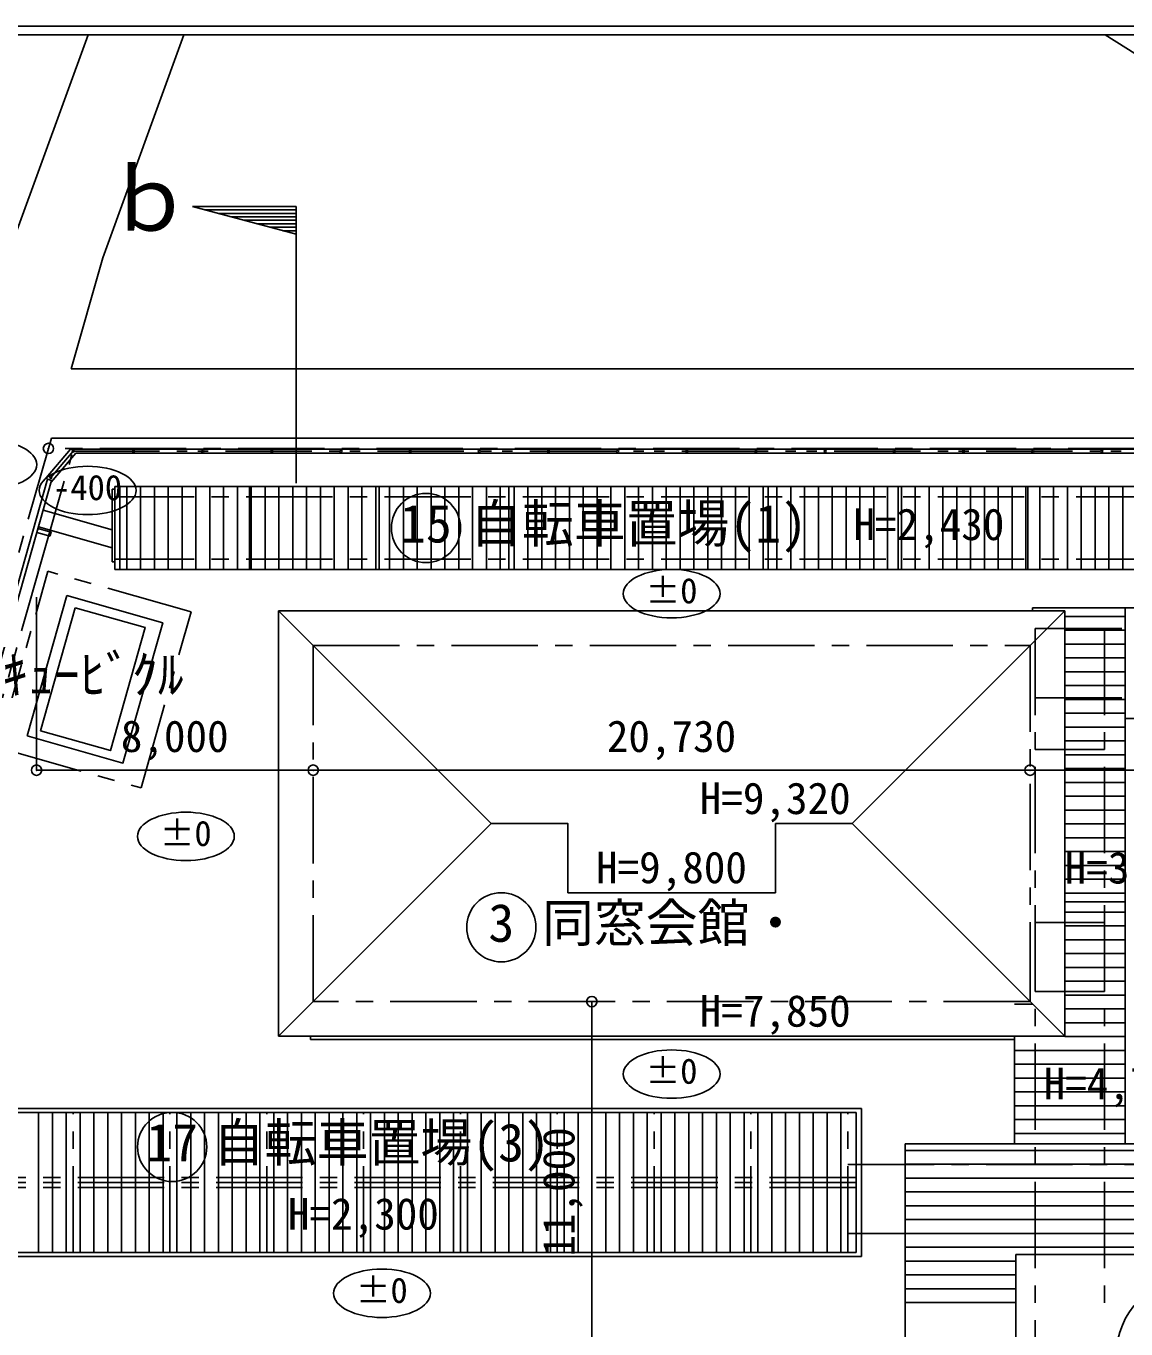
# Model space of a CAD drawing. Units: millimetres at full size, sheet at 1:500. Extents: x -140000 to 140000, y -100000 to 100000.
# Drawn here: x -62799 to -30996, y 62313 to 100000 of the extents above; entities that cross this region are included whole.
import ezdxf
from ezdxf.enums import TextEntityAlignment as Align

# ---------------------------------------------------------------- set-up
doc = ezdxf.new("R2010")
doc.units = ezdxf.units.MM
doc.header["$LTSCALE"] = 500
doc.header["$PDMODE"] = 32
doc.header["$PDSIZE"] = 300
for name, pattern in [('CHAIN1', [8, 5, -1, 1, -1]), ('DASHED2', [3, 2, -1]), ('DOUBLE_CHAIN1', [8.8, 5, -1, 0.6, -0.6, 0.6, -1]), ('DOUBLE_CHAIN2', [12.8, 9, -1, 0.6, -0.6, 0.6, -1])]:
    doc.linetypes.add(name, pattern=pattern)
for name, color, linetype in [('2-B', 7, 'Continuous'), ('5-0', 4, 'CHAIN1'), ('5-3', 6, 'Continuous'), ('5-4', 4, 'DASHED2'), ('5-7', 7, 'Continuous'), ('5-9', 4, 'Continuous'), ('5-A', 3, 'Continuous'), ('5-B', 7, 'Continuous'), ('5-C', 4, 'Continuous'), ('7-4', 7, 'Continuous'), ('D-4', 7, 'Continuous'), ('D-8', 7, 'Continuous'), ('D-9', 4, 'Continuous'), ('D-A', 6, 'Continuous'), ('D-B', 7, 'Continuous'), ('D-D', 4, 'Continuous'), ('F-0', 5, 'Continuous')]:
    doc.layers.add(name, color=color, linetype=linetype)
doc.styles.add('ＭＳ ゴシック', font='')
doc.styles.get('ＭＳ ゴシック').set_extended_font_data('MS Gothic')

msp = doc.modelspace()

# ---------------------------------------------------------------- linework, layer by layer
at = {"layer": '2-B'}
for p, q in [((-54496.9, 78476.2), (-62496.9, 78476.2)), ((-54496.9, 78476.2), (-33766.9, 78476.2)), ((-33766.9, 78476.2), (-24766.9, 78476.2)), ((-46439.4, 60781.2), (-46439.4, 71781.2))]:
    msp.add_line(p, q, dxfattribs=at)
at = {"layer": '5-0'}
for p, q in [((-60086.9, 84281.2), (-60086.9, 86681.2)), ((-56336.9, 84281.2), (-56336.9, 86681.2)), ((-52586.9, 84281.2), (-52586.9, 86681.2)), ((-48836.9, 84281.2), (-48836.9, 86681.2)), ((-45086.9, 84281.2), (-45086.9, 86681.2)), ((-41336.9, 84281.2), (-41336.9, 86681.2)), ((-37586.9, 84281.2), (-37586.9, 86681.2)), ((-33836.9, 84281.2), (-33836.9, 86681.2)), ((-29936.9, 86381.2), (-60236.9, 86381.2)), ((-29936.9, 84581.2), (-60236.9, 84581.2)), ((-33616.9, 82571.2), (-24766.9, 82571.2)), ((-33616.9, 82571.2), (-33616.9, 61051.2)), ((-31616.9, 82571.2), (-31616.9, 63071.2)), ((-54496.9, 82081.2), (-33766.9, 82081.2)), ((-54496.9, 71781.2), (-54496.9, 82081.2)), ((-33766.9, 82081.2), (-33766.9, 71781.2)), ((-33616.9, 80571.2), (-24766.9, 80571.2)), ((-33616.9, 79071.2), (-31616.9, 79071.2)), ((-33616.9, 74071.2), (-31616.9, 74071.2)), ((-33616.9, 72071.2), (-31616.9, 72071.2)), ((-33766.9, 71781.2), (-54496.9, 71781.2)), ((-61439.4, 64523.7), (-61439.4, 68573.7)), ((-58639.4, 64523.7), (-58639.4, 68573.7)), ((-55839.4, 64523.7), (-55839.4, 68573.7)), ((-53039.4, 64523.7), (-53039.4, 68573.7)), ((-50239.4, 64523.7), (-50239.4, 68573.7)), ((-47439.4, 64523.7), (-47439.4, 68573.7)), ((-44639.4, 64523.7), (-44639.4, 68573.7)), ((-41839.4, 64523.7), (-41839.4, 68573.7)), ((-39039.4, 64523.7), (-39039.4, 68573.7)), ((-39039.4, 67071.2), (-3039.4, 67071.2)), ((-38801.4, 66693.7), (-64477.4, 66693.7)), ((-38801.4, 66548.7), (-64477.4, 66548.7)), ((-38801.4, 66403.7), (-64477.4, 66403.7)), ((-39039.4, 65071.2), (-3039.4, 65071.2))]:
    msp.add_line(p, q, dxfattribs=at)
at = {"layer": '5-3', "color": 3}
for p, q in [((-29936.9, 86681.2), (-60236.9, 86681.2)), ((-60236.9, 84281.2), (-60236.9, 86681.2)), ((-29936.9, 84281.2), (-60236.9, 84281.2)), ((-38801.4, 68573.7), (-64477.4, 68573.7)), ((-38801.4, 64523.7), (-38801.4, 68573.7)), ((-38801.4, 64523.7), (-64477.4, 64523.7))]:
    msp.add_line(p, q, dxfattribs=at)
at = {"layer": '5-3'}
for p, q in [((-55496.9, 83081.2), (-49346.9, 76931.2)), ((-32766.9, 83081.2), (-38916.9, 76931.2)), ((-32766.9, 83081.2), (-32766.9, 70781.2)), ((-41131.9, 76931.2), (-41131.9, 74931.2)), ((-41131.9, 76931.2), (-38916.9, 76931.2)), ((-32766.9, 70781.2), (-38916.9, 76931.2)), ((-32766.9, 70781.2), (-55496.9, 70781.2))]:
    msp.add_line(p, q, dxfattribs=at)
at = {"layer": '5-3', "color": 7}
for p, q in [((-33696.9, 83171.2), (-27416.9, 83171.2)), ((-33696.9, 83171.2), (-33696.9, 83081.2)), ((-31016.9, 83171.2), (-31016.9, 74671.2)), ((-31016.9, 79971.2), (-26016.9, 79971.2))]:
    msp.add_line(p, q, dxfattribs=at)
at = {"layer": '5-3'}
for points in [[(-55496.9, 70781.2), (-55496.9, 83081.2), (-32766.9, 83081.2)], [(-55496.9, 70781.2), (-49346.9, 76931.2), (-47131.9, 76931.2), (-47131.9, 74931.2), (-41131.9, 74931.2)]]:
    msp.add_lwpolyline(points, dxfattribs=at)
at = {"layer": '5-4', "color": 7, "linetype": 'CHAIN1'}
for p, q in [((-63611.1, 79132), (-62167.4, 84231.6)), ((-58030, 83060.3), (-62167.4, 84231.6)), ((-59473.7, 77960.7), (-58030, 83060.3)), ((-63611.1, 79132), (-59473.7, 77960.7))]:
    msp.add_line(p, q, dxfattribs=at)
at = {"layer": '5-4'}
msp.add_line((-33696.9, 71711.2), (-34216.9, 71711.2), dxfattribs=at)
at = {"layer": '5-7', "color": 6}
msp.add_line((-62382.9, 79615.8), (-61375.1, 83175.8), dxfattribs=at)
msp.add_lwpolyline([(-62382.9, 79615.8), (-60362.3, 79043.7), (-59354.5, 82603.8), (-61375.1, 83175.8)], dxfattribs=at)
at = {"layer": '5-9'}
for p, q in [((-60306.9, 84501.2), (-60306.9, 86601.2)), ((-60236.9, 86601.2), (-60306.9, 86601.2)), ((-60236.9, 84501.2), (-60306.9, 84501.2)), ((-54576.9, 70781.2), (-54576.9, 70681.2)), ((-34216.9, 70681.2), (-54576.9, 70681.2)), ((-38639.4, 68688.7), (-64639.4, 68688.7)), ((-38639.4, 64408.7), (-38639.4, 68688.7)), ((-38639.4, 64408.7), (-64639.4, 64408.7))]:
    msp.add_line(p, q, dxfattribs=at)
at = {"layer": '5-9', "color": 7}
msp.add_line((-62768.5, 79465.1), (-61619, 83525.5), dxfattribs=at)
msp.add_lwpolyline([(-62768.5, 79465.1), (-59997.5, 78680.6), (-58847.9, 82741), (-61619, 83525.5)], dxfattribs=at)
at = {"layer": '5-A'}
for centre in [(-51236.9, 85481.2), (-49056.9, 73931.2), (-58575, 67577.8)]:
    msp.add_circle(centre, 1000, dxfattribs=at)
at = {"layer": '5-B'}
msp.add_line((-62496.9, 78476.2), (-62496.9, 83481.2), dxfattribs=at)
for p in [(-62496.9, 78476.2), (-54496.9, 78476.2), (-33766.9, 78476.2), (-46439.4, 71781.2)]:
    msp.add_point(p, dxfattribs=at)
at = {"layer": '5-C'}
for p, q in [((-59886.9, 84281.2), (-59886.9, 86681.2)), ((-59486.9, 84281.2), (-59486.9, 86681.2)), ((-59086.9, 84281.2), (-59086.9, 86681.2)), ((-58686.9, 84281.2), (-58686.9, 86681.2)), ((-58286.9, 84281.2), (-58286.9, 86681.2)), ((-57886.9, 84281.2), (-57886.9, 86681.2)), ((-57486.9, 84281.2), (-57486.9, 86681.2)), ((-57086.9, 84281.2), (-57086.9, 86681.2)), ((-56686.9, 84281.2), (-56686.9, 86681.2)), ((-56286.9, 84281.2), (-56286.9, 86681.2)), ((-55886.9, 84281.2), (-55886.9, 86681.2)), ((-55486.9, 84281.2), (-55486.9, 86681.2)), ((-55086.9, 84281.2), (-55086.9, 86681.2)), ((-54686.9, 84281.2), (-54686.9, 86681.2)), ((-54286.9, 84281.2), (-54286.9, 86681.2)), ((-53886.9, 84281.2), (-53886.9, 86681.2)), ((-53486.9, 84281.2), (-53486.9, 86681.2)), ((-53086.9, 84281.2), (-53086.9, 86681.2)), ((-52686.9, 84281.2), (-52686.9, 86681.2)), ((-52286.9, 84281.2), (-52286.9, 86681.2)), ((-51886.9, 84281.2), (-51886.9, 86681.2)), ((-51486.9, 84281.2), (-51486.9, 86681.2)), ((-51086.9, 84281.2), (-51086.9, 86681.2)), ((-50686.9, 84281.2), (-50686.9, 86681.2)), ((-50286.9, 84281.2), (-50286.9, 86681.2)), ((-49886.9, 84281.2), (-49886.9, 86681.2)), ((-49486.9, 84281.2), (-49486.9, 86681.2)), ((-49086.9, 84281.2), (-49086.9, 86681.2)), ((-48686.9, 84281.2), (-48686.9, 86681.2)), ((-48286.9, 84281.2), (-48286.9, 86681.2)), ((-47886.9, 84281.2), (-47886.9, 86681.2)), ((-47486.9, 84281.2), (-47486.9, 86681.2)), ((-47086.9, 84281.2), (-47086.9, 86681.2)), ((-46686.9, 84281.2), (-46686.9, 86681.2)), ((-46286.9, 84281.2), (-46286.9, 86681.2)), ((-45886.9, 84281.2), (-45886.9, 86681.2)), ((-45486.9, 84281.2), (-45486.9, 86681.2)), ((-45086.9, 84281.2), (-45086.9, 86681.2)), ((-44686.9, 84281.2), (-44686.9, 86681.2)), ((-44286.9, 84281.2), (-44286.9, 86681.2)), ((-43886.9, 84281.2), (-43886.9, 86681.2)), ((-43486.9, 84281.2), (-43486.9, 86681.2)), ((-43086.9, 84281.2), (-43086.9, 86681.2)), ((-42686.9, 84281.2), (-42686.9, 86681.2)), ((-42286.9, 84281.2), (-42286.9, 86681.2)), ((-41886.9, 84281.2), (-41886.9, 86681.2)), ((-41486.9, 84281.2), (-41486.9, 86681.2)), ((-41086.9, 84281.2), (-41086.9, 86681.2)), ((-40686.9, 84281.2), (-40686.9, 86681.2)), ((-40286.9, 84281.2), (-40286.9, 86681.2)), ((-39886.9, 84281.2), (-39886.9, 86681.2)), ((-39486.9, 84281.2), (-39486.9, 86681.2)), ((-39086.9, 84281.2), (-39086.9, 86681.2)), ((-38686.9, 84281.2), (-38686.9, 86681.2)), ((-38286.9, 84281.2), (-38286.9, 86681.2)), ((-37886.9, 84281.2), (-37886.9, 86681.2)), ((-37486.9, 84281.2), (-37486.9, 86681.2)), ((-37086.9, 84281.2), (-37086.9, 86681.2)), ((-36686.9, 84281.2), (-36686.9, 86681.2)), ((-36286.9, 84281.2), (-36286.9, 86681.2)), ((-35886.9, 84281.2), (-35886.9, 86681.2)), ((-35486.9, 84281.2), (-35486.9, 86681.2)), ((-35086.9, 84281.2), (-35086.9, 86681.2)), ((-34686.9, 84281.2), (-34686.9, 86681.2)), ((-34286.9, 84281.2), (-34286.9, 86681.2)), ((-33886.9, 84281.2), (-33886.9, 86681.2)), ((-33486.9, 84281.2), (-33486.9, 86681.2)), ((-33086.9, 84281.2), (-33086.9, 86681.2)), ((-32686.9, 84281.2), (-32686.9, 86681.2)), ((-32286.9, 84281.2), (-32286.9, 86681.2)), ((-31886.9, 84281.2), (-31886.9, 86681.2)), ((-31486.9, 84281.2), (-31486.9, 86681.2)), ((-31086.9, 84281.2), (-31086.9, 86681.2)), ((-32766.9, 82921.2), (-31016.9, 82921.2)), ((-32766.9, 82521.2), (-31016.9, 82521.2)), ((-32766.9, 82121.2), (-31016.9, 82121.2)), ((-32766.9, 81721.2), (-31016.9, 81721.2)), ((-32766.9, 81321.2), (-31016.9, 81321.2)), ((-32766.9, 80921.2), (-31016.9, 80921.2)), ((-32766.9, 80521.2), (-31016.9, 80521.2)), ((-32766.9, 80121.2), (-31016.9, 80121.2)), ((-32766.9, 79721.2), (-31016.9, 79721.2)), ((-32766.9, 79321.2), (-31016.9, 79321.2)), ((-32766.9, 78921.2), (-31016.9, 78921.2)), ((-32766.9, 78521.2), (-31016.9, 78521.2)), ((-32766.9, 78121.2), (-31016.9, 78121.2)), ((-32766.9, 77721.2), (-31016.9, 77721.2)), ((-32766.9, 77321.2), (-31016.9, 77321.2)), ((-32766.9, 76921.2), (-31016.9, 76921.2)), ((-32766.9, 76521.2), (-31016.9, 76521.2)), ((-32766.9, 76121.2), (-31016.9, 76121.2)), ((-32766.9, 75721.2), (-31016.9, 75721.2)), ((-32766.9, 75321.2), (-31016.9, 75321.2)), ((-32766.9, 74921.2), (-31016.9, 74921.2)), ((-32766.9, 74371.2), (-31016.9, 74371.2)), ((-32766.9, 73971.2), (-31016.9, 73971.2)), ((-32766.9, 73571.2), (-31016.9, 73571.2)), ((-32766.9, 73171.2), (-31016.9, 73171.2)), ((-32766.9, 72771.2), (-31016.9, 72771.2)), ((-32766.9, 72371.2), (-31016.9, 72371.2)), ((-32766.9, 71971.2), (-31016.9, 71971.2)), ((-32766.9, 71571.2), (-31016.9, 71571.2)), ((-32766.9, 71171.2), (-31016.9, 71171.2)), ((-32766.9, 70771.2), (-31016.9, 70771.2)), ((-34216.9, 70371.2), (-31016.9, 70371.2)), ((-34216.9, 69971.2), (-31016.9, 69971.2)), ((-34216.9, 69571.2), (-31016.9, 69571.2)), ((-34216.9, 69171.2), (-31016.9, 69171.2)), ((-34216.9, 68771.2), (-31016.9, 68771.2)), ((-62439.4, 64523.7), (-62439.4, 68573.7)), ((-62039.4, 64523.7), (-62039.4, 68573.7)), ((-61639.4, 64523.7), (-61639.4, 68573.7)), ((-61239.4, 64523.7), (-61239.4, 68573.7)), ((-60839.4, 64523.7), (-60839.4, 68573.7)), ((-60439.4, 64523.7), (-60439.4, 68573.7)), ((-60039.4, 64523.7), (-60039.4, 68573.7)), ((-59639.4, 64523.7), (-59639.4, 68573.7)), ((-59239.4, 64523.7), (-59239.4, 68573.7)), ((-58839.4, 64523.7), (-58839.4, 68573.7)), ((-58439.4, 64523.7), (-58439.4, 68573.7)), ((-58039.4, 64523.7), (-58039.4, 68573.7)), ((-57639.4, 64523.7), (-57639.4, 68573.7)), ((-57239.4, 64523.7), (-57239.4, 68573.7)), ((-56839.4, 64523.7), (-56839.4, 68573.7)), ((-56439.4, 64523.7), (-56439.4, 68573.7)), ((-56039.4, 64523.7), (-56039.4, 68573.7)), ((-55639.4, 64523.7), (-55639.4, 68573.7)), ((-55239.4, 64523.7), (-55239.4, 68573.7)), ((-54839.4, 64523.7), (-54839.4, 68573.7)), ((-54439.4, 64523.7), (-54439.4, 68573.7)), ((-54039.4, 64523.7), (-54039.4, 68573.7)), ((-53639.4, 64523.7), (-53639.4, 68573.7)), ((-53239.4, 64523.7), (-53239.4, 68573.7)), ((-52839.4, 64523.7), (-52839.4, 68573.7)), ((-52439.4, 64523.7), (-52439.4, 68573.7)), ((-52039.4, 64523.7), (-52039.4, 68573.7)), ((-51639.4, 64523.7), (-51639.4, 68573.7)), ((-51239.4, 64523.7), (-51239.4, 68573.7)), ((-50839.4, 64523.7), (-50839.4, 68573.7)), ((-50439.4, 64523.7), (-50439.4, 68573.7)), ((-50039.4, 64523.7), (-50039.4, 68573.7)), ((-49639.4, 64523.7), (-49639.4, 68573.7)), ((-49239.4, 64523.7), (-49239.4, 68573.7)), ((-48839.4, 64523.7), (-48839.4, 68573.7)), ((-48439.4, 64523.7), (-48439.4, 68573.7)), ((-48039.4, 64523.7), (-48039.4, 68573.7)), ((-47639.4, 64523.7), (-47639.4, 68573.7)), ((-47239.4, 64523.7), (-47239.4, 68573.7)), ((-46839.4, 64523.7), (-46839.4, 68573.7)), ((-46439.4, 64523.7), (-46439.4, 68573.7)), ((-46039.4, 64523.7), (-46039.4, 68573.7)), ((-45639.4, 64523.7), (-45639.4, 68573.7)), ((-45239.4, 64523.7), (-45239.4, 68573.7)), ((-44839.4, 64523.7), (-44839.4, 68573.7)), ((-44439.4, 64523.7), (-44439.4, 68573.7)), ((-44039.4, 64523.7), (-44039.4, 68573.7)), ((-43639.4, 64523.7), (-43639.4, 68573.7)), ((-43239.4, 64523.7), (-43239.4, 68573.7)), ((-42839.4, 64523.7), (-42839.4, 68573.7)), ((-42439.4, 64523.7), (-42439.4, 68573.7)), ((-42039.4, 64523.7), (-42039.4, 68573.7)), ((-41639.4, 64523.7), (-41639.4, 68573.7)), ((-41239.4, 64523.7), (-41239.4, 68573.7)), ((-40839.4, 64523.7), (-40839.4, 68573.7)), ((-40439.4, 64523.7), (-40439.4, 68573.7)), ((-40039.4, 64523.7), (-40039.4, 68573.7)), ((-39639.4, 64523.7), (-39639.4, 68573.7)), ((-39239.4, 64523.7), (-39239.4, 68573.7)), ((-34216.9, 68371.2), (-31016.9, 68371.2)), ((-34216.9, 67971.2), (-31016.9, 67971.2)), ((-37376.9, 67476.2), (-27676.9, 67476.2)), ((-37376.9, 67076.2), (-27676.9, 67076.2)), ((-37376.9, 66676.2), (-27676.9, 66676.2)), ((-37376.9, 66276.2), (-27676.9, 66276.2)), ((-37376.9, 65876.2), (-27676.9, 65876.2)), ((-37376.9, 65476.2), (-27676.9, 65476.2)), ((-37376.9, 65076.2), (-27676.9, 65076.2)), ((-37376.9, 64676.2), (-27676.9, 64676.2)), ((-37376.9, 64276.2), (-34176.9, 64276.2)), ((-37376.9, 63876.2), (-34176.9, 63876.2)), ((-37376.9, 63476.2), (-34176.9, 63476.2)), ((-37376.9, 63076.2), (-34176.9, 63076.2))]:
    msp.add_line(p, q, dxfattribs=at)
at = {"layer": '7-4', "color": 3}
for p, q in [((-31016.9, 74671.2), (-32766.9, 74671.2)), ((-31016.9, 74671.2), (-31016.9, 67671.2)), ((-34216.9, 70781.2), (-34216.9, 67671.2)), ((-34176.9, 64471.2), (-27676.9, 64471.2))]:
    msp.add_line(p, q, dxfattribs=at)
for points in [[(-37376.9, 67671.2), (-27676.9, 67671.2), (-27676.9, 64471.2)], [(-37376.9, 67671.2), (-37376.9, 60081.2), (-34176.9, 60081.2), (-34176.9, 64471.2)]]:
    msp.add_lwpolyline(points, dxfattribs=at)
at = {"layer": 'D-4', "linetype": 'DOUBLE_CHAIN1'}
for p, q in [((-62085.1, 86943.8), (-61437.2, 87701.2)), ((-61437.2, 87701.2), (57815.1, 87701.2))]:
    msp.add_line(p, q, dxfattribs=at)
at = {"layer": 'D-4'}
for centre in [(-61437.2, 87701.2), (-59692.2, 87701.2), (-57692.2, 87701.2), (-55692.2, 87701.2), (-53692.2, 87701.2), (-51692.2, 87701.2), (-49692.2, 87701.2), (-47692.2, 87701.2), (-45692.2, 87701.2), (-43692.2, 87701.2), (-41692.2, 87701.2), (-39692.2, 87701.2), (-37692.2, 87701.2), (-35692.2, 87701.2), (-33692.2, 87701.2), (-31692.2, 87701.2), (-62085.1, 86943.8)]:
    msp.add_circle(centre, 30, dxfattribs=at)
at = {"layer": 'D-8'}
for p, q in [((-61001.6, 99750), (-63053.6, 94101.1)), ((-58235.4, 99750), (-60578.4, 93299.8)), ((-17713.3, 90906.6), (-31595.1, 99750)), ((-61496, 90081.2), (-60578.4, 93299.8)), ((-18018.4, 90081.2), (-61496, 90081.2)), ((-62151.7, 87781.2), (-62066.2, 88081.2)), ((-19916.9, 88081.2), (-62066.2, 88081.2))]:
    msp.add_line(p, q, dxfattribs=at)
at = {"layer": 'D-8', "linetype": 'CHAIN1'}
for p in [(-67120.9, 70351.2), (57832.4, 87781.2)]:
    msp.add_line(p, (-62151.7, 87781.2), dxfattribs=at)
at = {"layer": 'D-8', "linetype": 'DOUBLE_CHAIN2'}
msp.add_line((-66436.8, 70197.4), (-61423.9, 87781.2), dxfattribs=at)
at = {"layer": 'D-8', "color": 4}
msp.add_point((-62151.7, 87781.2), dxfattribs=at)
at = {"layer": 'D-9', "color": 7}
for p, q in [((-62222.3, 86929.5), (-61510.9, 87761.2)), ((-62077.9, 86806), (-61363.5, 87641.2)), ((-62178.3, 86891.9), (-66876.5, 70296.7)), ((-62062.8, 86859.2), (-66759, 70271.2)), ((-62222.3, 86929.5), (-62178.3, 86891.9)), ((-62178.3, 86891.9), (-62062.8, 86859.2)), ((-62489.2, 85353.2), (-62104.3, 85244.2))]:
    msp.add_line(p, q, dxfattribs=at)
at = {"layer": 'D-9'}
for p, q in [((-62306.7, 85997.8), (-60306.9, 85431.7)), ((-62442.9, 85516.7), (-60306.9, 84912))]:
    msp.add_line(p, q, dxfattribs=at)
at = {"layer": 'D-9', "color": 7}
for points in [[(-61510.9, 87761.2), (57828.1, 87761.2), (59720.6, 86900)], [(-61363.5, 87641.2), (57802.1, 87641.2), (59635.7, 86806.8)], [(-62456.5, 85468.6), (-62071.7, 85359.7), (-62104.3, 85244.2)]]:
    msp.add_lwpolyline(points, dxfattribs=at)
at = {"layer": 'D-A', "color": 5}
for p, q in [((-57989.4, 94781.2), (-54989.4, 93977.3)), ((-54989.4, 94781.2), (-57989.4, 94781.2)), ((-54989.4, 86781.2), (-54989.4, 94781.2))]:
    msp.add_line(p, q, dxfattribs=at)
at = {"layer": 'D-A'}
for p, q in [((-54989.4, 94681.2), (-57616.2, 94681.2)), ((-54989.4, 94581.2), (-57243, 94581.2)), ((-54989.4, 94481.2), (-56869.8, 94481.2)), ((-54989.4, 94381.2), (-56496.6, 94381.2)), ((-54989.4, 94281.2), (-56123.4, 94281.2)), ((-54989.4, 94181.2), (-55750.2, 94181.2)), ((-54989.4, 94081.2), (-55377, 94081.2))]:
    msp.add_line(p, q, dxfattribs=at)
at = {"layer": 'D-B'}
for centre in [(-63891.1, 87315.7), (-61017.3, 86566.8), (-44131.9, 83581.2), (-58178.8, 76560.9), (-44131.9, 69684.9), (-52509.1, 63344.9)]:
    msp.add_ellipse(centre, major_axis=(1400, 0), ratio=0.5, dxfattribs=at)
at = {"layer": 'D-D', "color": 7}
msp.add_circle((-29026.9, 61551.2), 2250, dxfattribs=at)
at = {"layer": 'F-0'}
for p, q in [((140000, 100000), (-140000, 100000)), ((139750, 99750), (-139750, 99750))]:
    msp.add_line(p, q, dxfattribs=at)

# ---------------------------------------------------------------- texts
at = {"layer": '5-A', "style": 'ＭＳ ゴシック'}
for s, p in [('自転車置場(1)', (-49961.9, 84731.2)), ('15', (-51986.9, 84731.2)), ('ｷｭｰﾋﾞｸﾙ', (-63493.7, 80359.8)), ('同窓会館・', (-47881.9, 73181.2)), ('3', (-49431.9, 73181.2)), ('17', (-59325, 66827.8)), ('自転車置場(3)', (-57400, 66827.8))]:
    msp.add_text(s, height=1100, dxfattribs=at).set_placement(p, align=Align.BOTTOM_LEFT)
at = {"layer": '5-B', "style": 'ＭＳ ゴシック'}
for s, p in [('H=2,430', (-38874.4, 84856.2)), ('8,000', (-60059.4, 78726.2)), ('20,730', (-46006.9, 78726.2)), ('H=9,320', (-43319.4, 76931.2)), ('H=9,800', (-46319.4, 74931.2)), ('H=3,223', (-32766.9, 74921.2)), ('H=7,850', (-43319.4, 70781.2)), ('H=4,723', (-33374.9, 68683.8)), ('H=2,300', (-55226.9, 64911.2))]:
    msp.add_text(s, height=916.4, dxfattribs=at).set_placement(p, align=Align.BOTTOM_LEFT)
msp.add_text('11,000', height=916.4, rotation=90, dxfattribs=at).set_placement((-46665.7, 64406.2), align=Align.BOTTOM_LEFT)
at = {"layer": 'D-A', "color": 3, "style": 'ＭＳ ゴシック'}
msp.add_text('ｂ', height=1833, dxfattribs=at).set_placement((-60489.4, 93531.2), align=Align.BOTTOM_LEFT)
at = {"layer": 'D-B', "color": 4, "style": 'ＭＳ ゴシック'}
for s, p in [('-400', (-62017.3, 86066.8)), ('±0', (-44881.9, 83081.2)), ('±0', (-58928.8, 76060.9)), ('±0', (-44881.9, 69184.9)), ('±0', (-53259.1, 62844.9))]:
    msp.add_text(s, height=733.1, dxfattribs=at).set_placement(p, align=Align.BOTTOM_LEFT)

doc.saveas('drawing.dxf')
